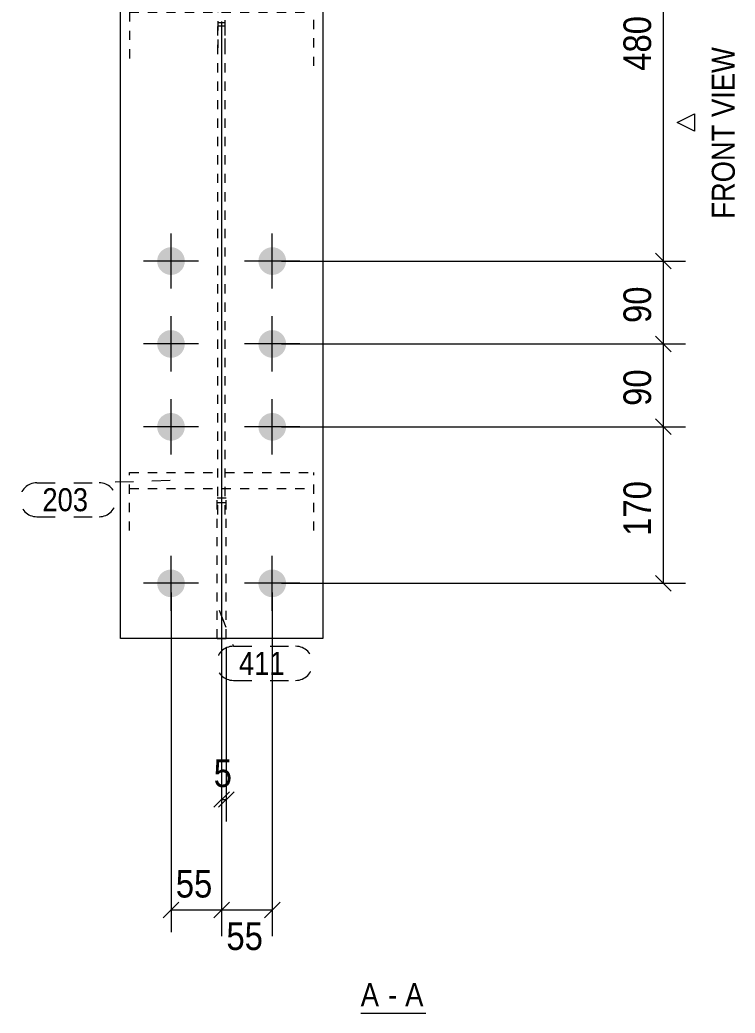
# Model space of a CAD drawing. Header units: millimetres. Extents: x 2 to 1174, y 1 to 825.
# Drawn here: x 732.1 to 809.8, y 102.2 to 210 of the extents above; entities that cross this region are included whole.
import ezdxf

# ---------------------------------------------------------------- set-up
doc = ezdxf.new("R2010")
doc.units = ezdxf.units.MM
for name, pattern in [('XKITLINE00', [0]), ('XKITLINE01', [4, 1, -1, 1, -1]), ('XKITLINE02', [4, 2, -2])]:
    doc.linetypes.add(name, pattern=pattern)
for name, color, linetype, lineweight in [('Bolt', 3, 'Continuous', 0), ('Dimensions', 7, 'Continuous', 0), ('OtherObjectType', 7, 'Continuous', 0), ('Part', 2, 'Continuous', 0), ('PartMark', 7, 'Continuous', 0)]:
    doc.layers.add(name, color=color, linetype=linetype, lineweight=lineweight)
doc.styles.add('ARIAL', font='ARIAL.TTF')

# ---------------------------------------------------------------- blocks, each defined once
blk = doc.blocks.new('*A185')
at = {"layer": 'Bolt'}
for points in [[(747.04, 183.87), (747.04, 183.91), (747.04, 183.95), (747.05, 183.98), (747.05, 184.02), (747.06, 184.06), (747.06, 184.09), (747.07, 184.13), (747.08, 184.17), (747.08, 184.2), (747.09, 184.24), (747.1, 184.27), (747.11, 184.31), (747.13, 184.34), (747.14, 184.38), (747.15, 184.41), (747.17, 184.44), (747.18, 184.48), (747.2, 184.51), (747.22, 184.54), (747.23, 184.58), (747.25, 184.61), (747.27, 184.64), (747.29, 184.67), (747.31, 184.7), (747.33, 184.73), (747.36, 184.76), (747.38, 184.79), (747.4, 184.82), (747.43, 184.84), (747.45, 184.87), (747.48, 184.9), (747.5, 184.92), (747.53, 184.95), (747.56, 184.97), (747.59, 185), (747.62, 185.02), (747.65, 185.04), (747.68, 185.06), (747.71, 185.08), (747.74, 185.1), (747.77, 185.12), (747.8, 185.14), (747.83, 185.16), (747.86, 185.18), (747.9, 185.19), (747.93, 185.21), (747.97, 185.22), (748, 185.24), (748.03, 185.25), (748.07, 185.26), (748.1, 185.27), (748.14, 185.28), (748.17, 185.29), (748.21, 185.3), (748.25, 185.31), (748.28, 185.31), (748.32, 185.32), (748.36, 185.33), (748.39, 185.33), (748.43, 185.33), (748.47, 185.33), (748.5, 185.34), (748.54, 185.34), (748.58, 185.34), (748.61, 185.33), (748.65, 185.33), (748.69, 185.33), (748.72, 185.33), (748.76, 185.32), (748.8, 185.31), (748.83, 185.31), (748.87, 185.3), (748.9, 185.29), (748.94, 185.28), (748.97, 185.27), (749.01, 185.26), (749.04, 185.25), (749.08, 185.24), (749.11, 185.22), (749.15, 185.21), (749.18, 185.19), (749.21, 185.18), (749.25, 185.16), (749.28, 185.14), (749.31, 185.12), (749.34, 185.1), (749.37, 185.08), (749.4, 185.06), (749.43, 185.04), (749.46, 185.02), (749.49, 185), (749.52, 184.97), (749.55, 184.95), (749.57, 184.92), (749.6, 184.9), (749.63, 184.87), (749.65, 184.84), (749.68, 184.82), (749.7, 184.79), (749.72, 184.76), (749.74, 184.73), (749.77, 184.7), (749.79, 184.67), (749.81, 184.64), (749.83, 184.61), (749.84, 184.58), (749.86, 184.54), (749.88, 184.51), (749.9, 184.48), (749.91, 184.44), (749.93, 184.41), (749.94, 184.38), (749.95, 184.34), (749.96, 184.31), (749.97, 184.27), (749.98, 184.24), (749.99, 184.2), (750, 184.17), (750.01, 184.13), (750.02, 184.09), (750.02, 184.06), (750.03, 184.02), (750.03, 183.98), (750.04, 183.95), (750.04, 183.91), (750.04, 183.87), (750.04, 183.84), (750.04, 183.8), (750.04, 183.76), (750.04, 183.73), (750.03, 183.69), (750.03, 183.65), (750.02, 183.62), (750.02, 183.58), (750.01, 183.54), (750, 183.51), (749.99, 183.47), (749.98, 183.44), (749.97, 183.4), (749.96, 183.37), (749.95, 183.33), (749.94, 183.3), (749.93, 183.26), (749.91, 183.23), (749.9, 183.2), (749.88, 183.16), (749.86, 183.13), (749.84, 183.1), (749.83, 183.07), (749.81, 183.03), (749.79, 183), (749.77, 182.97), (749.74, 182.94), (749.72, 182.91), (749.7, 182.88), (749.68, 182.86), (749.65, 182.83), (749.63, 182.8), (749.6, 182.78), (749.57, 182.75), (749.55, 182.73), (749.52, 182.7), (749.49, 182.68), (749.46, 182.65), (749.43, 182.63), (749.4, 182.61), (749.37, 182.59), (749.34, 182.57), (749.31, 182.55), (749.28, 182.53), (749.25, 182.51), (749.21, 182.5), (749.18, 182.48), (749.15, 182.47), (749.11, 182.45), (749.08, 182.44), (749.04, 182.42), (749.01, 182.41), (748.97, 182.4), (748.94, 182.39), (748.9, 182.38), (748.87, 182.37), (748.83, 182.37), (748.8, 182.36), (748.76, 182.35), (748.72, 182.35), (748.69, 182.34), (748.65, 182.34), (748.61, 182.34), (748.58, 182.34), (748.54, 182.34), (748.5, 182.34), (748.47, 182.34), (748.43, 182.34), (748.39, 182.34), (748.36, 182.35), (748.32, 182.35), (748.28, 182.36), (748.25, 182.37), (748.21, 182.37), (748.17, 182.38), (748.14, 182.39), (748.1, 182.4), (748.07, 182.41), (748.03, 182.42), (748, 182.44), (747.97, 182.45), (747.93, 182.47), (747.9, 182.48), (747.86, 182.5), (747.83, 182.51), (747.8, 182.53), (747.77, 182.55), (747.74, 182.57), (747.71, 182.59), (747.68, 182.61), (747.65, 182.63), (747.62, 182.65), (747.59, 182.68), (747.56, 182.7), (747.53, 182.73), (747.5, 182.75), (747.48, 182.78), (747.45, 182.8), (747.43, 182.83), (747.4, 182.86), (747.38, 182.88), (747.36, 182.91), (747.33, 182.94), (747.31, 182.97), (747.29, 183), (747.27, 183.03), (747.25, 183.07), (747.23, 183.1), (747.22, 183.13), (747.2, 183.16), (747.18, 183.2), (747.17, 183.23), (747.15, 183.26), (747.14, 183.3), (747.13, 183.33), (747.11, 183.37), (747.1, 183.4), (747.09, 183.44), (747.08, 183.47), (747.08, 183.51), (747.07, 183.54), (747.06, 183.58), (747.06, 183.62), (747.05, 183.65), (747.05, 183.69), (747.04, 183.73), (747.04, 183.76), (747.04, 183.8), (747.04, 183.84)], [(758.04, 183.87), (758.04, 183.91), (758.04, 183.95), (758.05, 183.98), (758.05, 184.02), (758.06, 184.06), (758.06, 184.09), (758.07, 184.13), (758.08, 184.17), (758.08, 184.2), (758.09, 184.24), (758.1, 184.27), (758.11, 184.31), (758.13, 184.34), (758.14, 184.38), (758.15, 184.41), (758.17, 184.44), (758.18, 184.48), (758.2, 184.51), (758.22, 184.54), (758.23, 184.58), (758.25, 184.61), (758.27, 184.64), (758.29, 184.67), (758.31, 184.7), (758.33, 184.73), (758.36, 184.76), (758.38, 184.79), (758.4, 184.82), (758.43, 184.84), (758.45, 184.87), (758.48, 184.9), (758.5, 184.92), (758.53, 184.95), (758.56, 184.97), (758.59, 185), (758.62, 185.02), (758.65, 185.04), (758.68, 185.06), (758.71, 185.08), (758.74, 185.1), (758.77, 185.12), (758.8, 185.14), (758.83, 185.16), (758.86, 185.18), (758.9, 185.19), (758.93, 185.21), (758.97, 185.22), (759, 185.24), (759.03, 185.25), (759.07, 185.26), (759.1, 185.27), (759.14, 185.28), (759.17, 185.29), (759.21, 185.3), (759.25, 185.31), (759.28, 185.31), (759.32, 185.32), (759.36, 185.33), (759.39, 185.33), (759.43, 185.33), (759.47, 185.33), (759.5, 185.34), (759.54, 185.34), (759.58, 185.34), (759.61, 185.33), (759.65, 185.33), (759.69, 185.33), (759.72, 185.33), (759.76, 185.32), (759.8, 185.31), (759.83, 185.31), (759.87, 185.3), (759.9, 185.29), (759.94, 185.28), (759.97, 185.27), (760.01, 185.26), (760.04, 185.25), (760.08, 185.24), (760.11, 185.22), (760.15, 185.21), (760.18, 185.19), (760.21, 185.18), (760.25, 185.16), (760.28, 185.14), (760.31, 185.12), (760.34, 185.1), (760.37, 185.08), (760.4, 185.06), (760.43, 185.04), (760.46, 185.02), (760.49, 185), (760.52, 184.97), (760.55, 184.95), (760.57, 184.92), (760.6, 184.9), (760.63, 184.87), (760.65, 184.84), (760.68, 184.82), (760.7, 184.79), (760.72, 184.76), (760.74, 184.73), (760.77, 184.7), (760.79, 184.67), (760.81, 184.64), (760.83, 184.61), (760.84, 184.58), (760.86, 184.54), (760.88, 184.51), (760.9, 184.48), (760.91, 184.44), (760.93, 184.41), (760.94, 184.38), (760.95, 184.34), (760.96, 184.31), (760.97, 184.27), (760.98, 184.24), (760.99, 184.2), (761, 184.17), (761.01, 184.13), (761.02, 184.09), (761.02, 184.06), (761.03, 184.02), (761.03, 183.98), (761.04, 183.95), (761.04, 183.91), (761.04, 183.87), (761.04, 183.84), (761.04, 183.8), (761.04, 183.76), (761.04, 183.73), (761.03, 183.69), (761.03, 183.65), (761.02, 183.62), (761.02, 183.58), (761.01, 183.54), (761, 183.51), (760.99, 183.47), (760.98, 183.44), (760.97, 183.4), (760.96, 183.37), (760.95, 183.33), (760.94, 183.3), (760.93, 183.26), (760.91, 183.23), (760.9, 183.2), (760.88, 183.16), (760.86, 183.13), (760.84, 183.1), (760.83, 183.07), (760.81, 183.03), (760.79, 183), (760.77, 182.97), (760.74, 182.94), (760.72, 182.91), (760.7, 182.88), (760.68, 182.86), (760.65, 182.83), (760.63, 182.8), (760.6, 182.78), (760.57, 182.75), (760.55, 182.73), (760.52, 182.7), (760.49, 182.68), (760.46, 182.65), (760.43, 182.63), (760.4, 182.61), (760.37, 182.59), (760.34, 182.57), (760.31, 182.55), (760.28, 182.53), (760.25, 182.51), (760.21, 182.5), (760.18, 182.48), (760.15, 182.47), (760.11, 182.45), (760.08, 182.44), (760.04, 182.42), (760.01, 182.41), (759.97, 182.4), (759.94, 182.39), (759.9, 182.38), (759.87, 182.37), (759.83, 182.37), (759.8, 182.36), (759.76, 182.35), (759.72, 182.35), (759.69, 182.34), (759.65, 182.34), (759.61, 182.34), (759.58, 182.34), (759.54, 182.34), (759.5, 182.34), (759.47, 182.34), (759.43, 182.34), (759.39, 182.34), (759.36, 182.35), (759.32, 182.35), (759.28, 182.36), (759.25, 182.37), (759.21, 182.37), (759.17, 182.38), (759.14, 182.39), (759.1, 182.4), (759.07, 182.41), (759.03, 182.42), (759, 182.44), (758.97, 182.45), (758.93, 182.47), (758.9, 182.48), (758.86, 182.5), (758.83, 182.51), (758.8, 182.53), (758.77, 182.55), (758.74, 182.57), (758.71, 182.59), (758.68, 182.61), (758.65, 182.63), (758.62, 182.65), (758.59, 182.68), (758.56, 182.7), (758.53, 182.73), (758.5, 182.75), (758.48, 182.78), (758.45, 182.8), (758.43, 182.83), (758.4, 182.86), (758.38, 182.88), (758.36, 182.91), (758.33, 182.94), (758.31, 182.97), (758.29, 183), (758.27, 183.03), (758.25, 183.07), (758.23, 183.1), (758.22, 183.13), (758.2, 183.16), (758.18, 183.2), (758.17, 183.23), (758.15, 183.26), (758.14, 183.3), (758.13, 183.33), (758.11, 183.37), (758.1, 183.4), (758.09, 183.44), (758.08, 183.47), (758.08, 183.51), (758.07, 183.54), (758.06, 183.58), (758.06, 183.62), (758.05, 183.65), (758.05, 183.69), (758.04, 183.73), (758.04, 183.76), (758.04, 183.8), (758.04, 183.84)], [(747.04, 174.87), (747.04, 174.91), (747.04, 174.95), (747.05, 174.98), (747.05, 175.02), (747.06, 175.06), (747.06, 175.09), (747.07, 175.13), (747.08, 175.17), (747.08, 175.2), (747.09, 175.24), (747.1, 175.27), (747.11, 175.31), (747.13, 175.34), (747.14, 175.38), (747.15, 175.41), (747.17, 175.44), (747.18, 175.48), (747.2, 175.51), (747.22, 175.54), (747.23, 175.58), (747.25, 175.61), (747.27, 175.64), (747.29, 175.67), (747.31, 175.7), (747.33, 175.73), (747.36, 175.76), (747.38, 175.79), (747.4, 175.82), (747.43, 175.84), (747.45, 175.87), (747.48, 175.9), (747.5, 175.92), (747.53, 175.95), (747.56, 175.97), (747.59, 176), (747.62, 176.02), (747.65, 176.04), (747.68, 176.06), (747.71, 176.08), (747.74, 176.1), (747.77, 176.12), (747.8, 176.14), (747.83, 176.16), (747.86, 176.18), (747.9, 176.19), (747.93, 176.21), (747.97, 176.22), (748, 176.24), (748.03, 176.25), (748.07, 176.26), (748.1, 176.27), (748.14, 176.28), (748.17, 176.29), (748.21, 176.3), (748.25, 176.31), (748.28, 176.31), (748.32, 176.32), (748.36, 176.33), (748.39, 176.33), (748.43, 176.33), (748.47, 176.33), (748.5, 176.34), (748.54, 176.34), (748.58, 176.34), (748.61, 176.33), (748.65, 176.33), (748.69, 176.33), (748.72, 176.33), (748.76, 176.32), (748.8, 176.31), (748.83, 176.31), (748.87, 176.3), (748.9, 176.29), (748.94, 176.28), (748.97, 176.27), (749.01, 176.26), (749.04, 176.25), (749.08, 176.24), (749.11, 176.22), (749.15, 176.21), (749.18, 176.19), (749.21, 176.18), (749.25, 176.16), (749.28, 176.14), (749.31, 176.12), (749.34, 176.1), (749.37, 176.08), (749.4, 176.06), (749.43, 176.04), (749.46, 176.02), (749.49, 176), (749.52, 175.97), (749.55, 175.95), (749.57, 175.92), (749.6, 175.9), (749.63, 175.87), (749.65, 175.84), (749.68, 175.82), (749.7, 175.79), (749.72, 175.76), (749.74, 175.73), (749.77, 175.7), (749.79, 175.67), (749.81, 175.64), (749.83, 175.61), (749.84, 175.58), (749.86, 175.54), (749.88, 175.51), (749.9, 175.48), (749.91, 175.44), (749.93, 175.41), (749.94, 175.38), (749.95, 175.34), (749.96, 175.31), (749.97, 175.27), (749.98, 175.24), (749.99, 175.2), (750, 175.17), (750.01, 175.13), (750.02, 175.09), (750.02, 175.06), (750.03, 175.02), (750.03, 174.98), (750.04, 174.95), (750.04, 174.91), (750.04, 174.87), (750.04, 174.84), (750.04, 174.8), (750.04, 174.76), (750.04, 174.73), (750.03, 174.69), (750.03, 174.65), (750.02, 174.62), (750.02, 174.58), (750.01, 174.54), (750, 174.51), (749.99, 174.47), (749.98, 174.44), (749.97, 174.4), (749.96, 174.37), (749.95, 174.33), (749.94, 174.3), (749.93, 174.26), (749.91, 174.23), (749.9, 174.2), (749.88, 174.16), (749.86, 174.13), (749.84, 174.1), (749.83, 174.07), (749.81, 174.03), (749.79, 174), (749.77, 173.97), (749.74, 173.94), (749.72, 173.91), (749.7, 173.88), (749.68, 173.86), (749.65, 173.83), (749.63, 173.8), (749.6, 173.78), (749.57, 173.75), (749.55, 173.73), (749.52, 173.7), (749.49, 173.68), (749.46, 173.65), (749.43, 173.63), (749.4, 173.61), (749.37, 173.59), (749.34, 173.57), (749.31, 173.55), (749.28, 173.53), (749.25, 173.51), (749.21, 173.5), (749.18, 173.48), (749.15, 173.47), (749.11, 173.45), (749.08, 173.44), (749.04, 173.42), (749.01, 173.41), (748.97, 173.4), (748.94, 173.39), (748.9, 173.38), (748.87, 173.37), (748.83, 173.37), (748.8, 173.36), (748.76, 173.35), (748.72, 173.35), (748.69, 173.34), (748.65, 173.34), (748.61, 173.34), (748.58, 173.34), (748.54, 173.34), (748.5, 173.34), (748.47, 173.34), (748.43, 173.34), (748.39, 173.34), (748.36, 173.35), (748.32, 173.35), (748.28, 173.36), (748.25, 173.37), (748.21, 173.37), (748.17, 173.38), (748.14, 173.39), (748.1, 173.4), (748.07, 173.41), (748.03, 173.42), (748, 173.44), (747.97, 173.45), (747.93, 173.47), (747.9, 173.48), (747.86, 173.5), (747.83, 173.51), (747.8, 173.53), (747.77, 173.55), (747.74, 173.57), (747.71, 173.59), (747.68, 173.61), (747.65, 173.63), (747.62, 173.65), (747.59, 173.68), (747.56, 173.7), (747.53, 173.73), (747.5, 173.75), (747.48, 173.78), (747.45, 173.8), (747.43, 173.83), (747.4, 173.86), (747.38, 173.88), (747.36, 173.91), (747.33, 173.94), (747.31, 173.97), (747.29, 174), (747.27, 174.03), (747.25, 174.07), (747.23, 174.1), (747.22, 174.13), (747.2, 174.16), (747.18, 174.2), (747.17, 174.23), (747.15, 174.26), (747.14, 174.3), (747.13, 174.33), (747.11, 174.37), (747.1, 174.4), (747.09, 174.44), (747.08, 174.47), (747.08, 174.51), (747.07, 174.54), (747.06, 174.58), (747.06, 174.62), (747.05, 174.65), (747.05, 174.69), (747.04, 174.73), (747.04, 174.76), (747.04, 174.8), (747.04, 174.84)], [(758.04, 174.87), (758.04, 174.91), (758.04, 174.95), (758.05, 174.98), (758.05, 175.02), (758.06, 175.06), (758.06, 175.09), (758.07, 175.13), (758.08, 175.17), (758.08, 175.2), (758.09, 175.24), (758.1, 175.27), (758.11, 175.31), (758.13, 175.34), (758.14, 175.38), (758.15, 175.41), (758.17, 175.44), (758.18, 175.48), (758.2, 175.51), (758.22, 175.54), (758.23, 175.58), (758.25, 175.61), (758.27, 175.64), (758.29, 175.67), (758.31, 175.7), (758.33, 175.73), (758.36, 175.76), (758.38, 175.79), (758.4, 175.82), (758.43, 175.84), (758.45, 175.87), (758.48, 175.9), (758.5, 175.92), (758.53, 175.95), (758.56, 175.97), (758.59, 176), (758.62, 176.02), (758.65, 176.04), (758.68, 176.06), (758.71, 176.08), (758.74, 176.1), (758.77, 176.12), (758.8, 176.14), (758.83, 176.16), (758.86, 176.18), (758.9, 176.19), (758.93, 176.21), (758.97, 176.22), (759, 176.24), (759.03, 176.25), (759.07, 176.26), (759.1, 176.27), (759.14, 176.28), (759.17, 176.29), (759.21, 176.3), (759.25, 176.31), (759.28, 176.31), (759.32, 176.32), (759.36, 176.33), (759.39, 176.33), (759.43, 176.33), (759.47, 176.33), (759.5, 176.34), (759.54, 176.34), (759.58, 176.34), (759.61, 176.33), (759.65, 176.33), (759.69, 176.33), (759.72, 176.33), (759.76, 176.32), (759.8, 176.31), (759.83, 176.31), (759.87, 176.3), (759.9, 176.29), (759.94, 176.28), (759.97, 176.27), (760.01, 176.26), (760.04, 176.25), (760.08, 176.24), (760.11, 176.22), (760.15, 176.21), (760.18, 176.19), (760.21, 176.18), (760.25, 176.16), (760.28, 176.14), (760.31, 176.12), (760.34, 176.1), (760.37, 176.08), (760.4, 176.06), (760.43, 176.04), (760.46, 176.02), (760.49, 176), (760.52, 175.97), (760.55, 175.95), (760.57, 175.92), (760.6, 175.9), (760.63, 175.87), (760.65, 175.84), (760.68, 175.82), (760.7, 175.79), (760.72, 175.76), (760.74, 175.73), (760.77, 175.7), (760.79, 175.67), (760.81, 175.64), (760.83, 175.61), (760.84, 175.58), (760.86, 175.54), (760.88, 175.51), (760.9, 175.48), (760.91, 175.44), (760.93, 175.41), (760.94, 175.38), (760.95, 175.34), (760.96, 175.31), (760.97, 175.27), (760.98, 175.24), (760.99, 175.2), (761, 175.17), (761.01, 175.13), (761.02, 175.09), (761.02, 175.06), (761.03, 175.02), (761.03, 174.98), (761.04, 174.95), (761.04, 174.91), (761.04, 174.87), (761.04, 174.84), (761.04, 174.8), (761.04, 174.76), (761.04, 174.73), (761.03, 174.69), (761.03, 174.65), (761.02, 174.62), (761.02, 174.58), (761.01, 174.54), (761, 174.51), (760.99, 174.47), (760.98, 174.44), (760.97, 174.4), (760.96, 174.37), (760.95, 174.33), (760.94, 174.3), (760.93, 174.26), (760.91, 174.23), (760.9, 174.2), (760.88, 174.16), (760.86, 174.13), (760.84, 174.1), (760.83, 174.07), (760.81, 174.03), (760.79, 174), (760.77, 173.97), (760.74, 173.94), (760.72, 173.91), (760.7, 173.88), (760.68, 173.86), (760.65, 173.83), (760.63, 173.8), (760.6, 173.78), (760.57, 173.75), (760.55, 173.73), (760.52, 173.7), (760.49, 173.68), (760.46, 173.65), (760.43, 173.63), (760.4, 173.61), (760.37, 173.59), (760.34, 173.57), (760.31, 173.55), (760.28, 173.53), (760.25, 173.51), (760.21, 173.5), (760.18, 173.48), (760.15, 173.47), (760.11, 173.45), (760.08, 173.44), (760.04, 173.42), (760.01, 173.41), (759.97, 173.4), (759.94, 173.39), (759.9, 173.38), (759.87, 173.37), (759.83, 173.37), (759.8, 173.36), (759.76, 173.35), (759.72, 173.35), (759.69, 173.34), (759.65, 173.34), (759.61, 173.34), (759.58, 173.34), (759.54, 173.34), (759.5, 173.34), (759.47, 173.34), (759.43, 173.34), (759.39, 173.34), (759.36, 173.35), (759.32, 173.35), (759.28, 173.36), (759.25, 173.37), (759.21, 173.37), (759.17, 173.38), (759.14, 173.39), (759.1, 173.4), (759.07, 173.41), (759.03, 173.42), (759, 173.44), (758.97, 173.45), (758.93, 173.47), (758.9, 173.48), (758.86, 173.5), (758.83, 173.51), (758.8, 173.53), (758.77, 173.55), (758.74, 173.57), (758.71, 173.59), (758.68, 173.61), (758.65, 173.63), (758.62, 173.65), (758.59, 173.68), (758.56, 173.7), (758.53, 173.73), (758.5, 173.75), (758.48, 173.78), (758.45, 173.8), (758.43, 173.83), (758.4, 173.86), (758.38, 173.88), (758.36, 173.91), (758.33, 173.94), (758.31, 173.97), (758.29, 174), (758.27, 174.03), (758.25, 174.07), (758.23, 174.1), (758.22, 174.13), (758.2, 174.16), (758.18, 174.2), (758.17, 174.23), (758.15, 174.26), (758.14, 174.3), (758.13, 174.33), (758.11, 174.37), (758.1, 174.4), (758.09, 174.44), (758.08, 174.47), (758.08, 174.51), (758.07, 174.54), (758.06, 174.58), (758.06, 174.62), (758.05, 174.65), (758.05, 174.69), (758.04, 174.73), (758.04, 174.76), (758.04, 174.8), (758.04, 174.84)], [(747.04, 165.87), (747.04, 165.91), (747.04, 165.95), (747.05, 165.98), (747.05, 166.02), (747.06, 166.06), (747.06, 166.09), (747.07, 166.13), (747.08, 166.17), (747.08, 166.2), (747.09, 166.24), (747.1, 166.27), (747.11, 166.31), (747.13, 166.34), (747.14, 166.38), (747.15, 166.41), (747.17, 166.44), (747.18, 166.48), (747.2, 166.51), (747.22, 166.54), (747.23, 166.58), (747.25, 166.61), (747.27, 166.64), (747.29, 166.67), (747.31, 166.7), (747.33, 166.73), (747.36, 166.76), (747.38, 166.79), (747.4, 166.82), (747.43, 166.84), (747.45, 166.87), (747.48, 166.9), (747.5, 166.92), (747.53, 166.95), (747.56, 166.97), (747.59, 167), (747.62, 167.02), (747.65, 167.04), (747.68, 167.06), (747.71, 167.08), (747.74, 167.1), (747.77, 167.12), (747.8, 167.14), (747.83, 167.16), (747.86, 167.18), (747.9, 167.19), (747.93, 167.21), (747.97, 167.22), (748, 167.24), (748.03, 167.25), (748.07, 167.26), (748.1, 167.27), (748.14, 167.28), (748.17, 167.29), (748.21, 167.3), (748.25, 167.31), (748.28, 167.31), (748.32, 167.32), (748.36, 167.33), (748.39, 167.33), (748.43, 167.33), (748.47, 167.33), (748.5, 167.34), (748.54, 167.34), (748.58, 167.34), (748.61, 167.33), (748.65, 167.33), (748.69, 167.33), (748.72, 167.33), (748.76, 167.32), (748.8, 167.31), (748.83, 167.31), (748.87, 167.3), (748.9, 167.29), (748.94, 167.28), (748.97, 167.27), (749.01, 167.26), (749.04, 167.25), (749.08, 167.24), (749.11, 167.22), (749.15, 167.21), (749.18, 167.19), (749.21, 167.18), (749.25, 167.16), (749.28, 167.14), (749.31, 167.12), (749.34, 167.1), (749.37, 167.08), (749.4, 167.06), (749.43, 167.04), (749.46, 167.02), (749.49, 167), (749.52, 166.97), (749.55, 166.95), (749.57, 166.92), (749.6, 166.9), (749.63, 166.87), (749.65, 166.84), (749.68, 166.82), (749.7, 166.79), (749.72, 166.76), (749.74, 166.73), (749.77, 166.7), (749.79, 166.67), (749.81, 166.64), (749.83, 166.61), (749.84, 166.58), (749.86, 166.54), (749.88, 166.51), (749.9, 166.48), (749.91, 166.44), (749.93, 166.41), (749.94, 166.38), (749.95, 166.34), (749.96, 166.31), (749.97, 166.27), (749.98, 166.24), (749.99, 166.2), (750, 166.17), (750.01, 166.13), (750.02, 166.09), (750.02, 166.06), (750.03, 166.02), (750.03, 165.98), (750.04, 165.95), (750.04, 165.91), (750.04, 165.87), (750.04, 165.84), (750.04, 165.8), (750.04, 165.76), (750.04, 165.73), (750.03, 165.69), (750.03, 165.65), (750.02, 165.62), (750.02, 165.58), (750.01, 165.54), (750, 165.51), (749.99, 165.47), (749.98, 165.44), (749.97, 165.4), (749.96, 165.37), (749.95, 165.33), (749.94, 165.3), (749.93, 165.26), (749.91, 165.23), (749.9, 165.2), (749.88, 165.16), (749.86, 165.13), (749.84, 165.1), (749.83, 165.07), (749.81, 165.03), (749.79, 165), (749.77, 164.97), (749.74, 164.94), (749.72, 164.91), (749.7, 164.88), (749.68, 164.86), (749.65, 164.83), (749.63, 164.8), (749.6, 164.78), (749.57, 164.75), (749.55, 164.73), (749.52, 164.7), (749.49, 164.68), (749.46, 164.65), (749.43, 164.63), (749.4, 164.61), (749.37, 164.59), (749.34, 164.57), (749.31, 164.55), (749.28, 164.53), (749.25, 164.51), (749.21, 164.5), (749.18, 164.48), (749.15, 164.47), (749.11, 164.45), (749.08, 164.44), (749.04, 164.42), (749.01, 164.41), (748.97, 164.4), (748.94, 164.39), (748.9, 164.38), (748.87, 164.37), (748.83, 164.37), (748.8, 164.36), (748.76, 164.35), (748.72, 164.35), (748.69, 164.34), (748.65, 164.34), (748.61, 164.34), (748.58, 164.34), (748.54, 164.34), (748.5, 164.34), (748.47, 164.34), (748.43, 164.34), (748.39, 164.34), (748.36, 164.35), (748.32, 164.35), (748.28, 164.36), (748.25, 164.37), (748.21, 164.37), (748.17, 164.38), (748.14, 164.39), (748.1, 164.4), (748.07, 164.41), (748.03, 164.42), (748, 164.44), (747.97, 164.45), (747.93, 164.47), (747.9, 164.48), (747.86, 164.5), (747.83, 164.51), (747.8, 164.53), (747.77, 164.55), (747.74, 164.57), (747.71, 164.59), (747.68, 164.61), (747.65, 164.63), (747.62, 164.65), (747.59, 164.68), (747.56, 164.7), (747.53, 164.73), (747.5, 164.75), (747.48, 164.78), (747.45, 164.8), (747.43, 164.83), (747.4, 164.86), (747.38, 164.88), (747.36, 164.91), (747.33, 164.94), (747.31, 164.97), (747.29, 165), (747.27, 165.03), (747.25, 165.07), (747.23, 165.1), (747.22, 165.13), (747.2, 165.16), (747.18, 165.2), (747.17, 165.23), (747.15, 165.26), (747.14, 165.3), (747.13, 165.33), (747.11, 165.37), (747.1, 165.4), (747.09, 165.44), (747.08, 165.47), (747.08, 165.51), (747.07, 165.54), (747.06, 165.58), (747.06, 165.62), (747.05, 165.65), (747.05, 165.69), (747.04, 165.73), (747.04, 165.76), (747.04, 165.8), (747.04, 165.84)], [(758.04, 165.87), (758.04, 165.91), (758.04, 165.95), (758.05, 165.98), (758.05, 166.02), (758.06, 166.06), (758.06, 166.09), (758.07, 166.13), (758.08, 166.17), (758.08, 166.2), (758.09, 166.24), (758.1, 166.27), (758.11, 166.31), (758.13, 166.34), (758.14, 166.38), (758.15, 166.41), (758.17, 166.44), (758.18, 166.48), (758.2, 166.51), (758.22, 166.54), (758.23, 166.58), (758.25, 166.61), (758.27, 166.64), (758.29, 166.67), (758.31, 166.7), (758.33, 166.73), (758.36, 166.76), (758.38, 166.79), (758.4, 166.82), (758.43, 166.84), (758.45, 166.87), (758.48, 166.9), (758.5, 166.92), (758.53, 166.95), (758.56, 166.97), (758.59, 167), (758.62, 167.02), (758.65, 167.04), (758.68, 167.06), (758.71, 167.08), (758.74, 167.1), (758.77, 167.12), (758.8, 167.14), (758.83, 167.16), (758.86, 167.18), (758.9, 167.19), (758.93, 167.21), (758.97, 167.22), (759, 167.24), (759.03, 167.25), (759.07, 167.26), (759.1, 167.27), (759.14, 167.28), (759.17, 167.29), (759.21, 167.3), (759.25, 167.31), (759.28, 167.31), (759.32, 167.32), (759.36, 167.33), (759.39, 167.33), (759.43, 167.33), (759.47, 167.33), (759.5, 167.34), (759.54, 167.34), (759.58, 167.34), (759.61, 167.33), (759.65, 167.33), (759.69, 167.33), (759.72, 167.33), (759.76, 167.32), (759.8, 167.31), (759.83, 167.31), (759.87, 167.3), (759.9, 167.29), (759.94, 167.28), (759.97, 167.27), (760.01, 167.26), (760.04, 167.25), (760.08, 167.24), (760.11, 167.22), (760.15, 167.21), (760.18, 167.19), (760.21, 167.18), (760.25, 167.16), (760.28, 167.14), (760.31, 167.12), (760.34, 167.1), (760.37, 167.08), (760.4, 167.06), (760.43, 167.04), (760.46, 167.02), (760.49, 167), (760.52, 166.97), (760.55, 166.95), (760.57, 166.92), (760.6, 166.9), (760.63, 166.87), (760.65, 166.84), (760.68, 166.82), (760.7, 166.79), (760.72, 166.76), (760.74, 166.73), (760.77, 166.7), (760.79, 166.67), (760.81, 166.64), (760.83, 166.61), (760.84, 166.58), (760.86, 166.54), (760.88, 166.51), (760.9, 166.48), (760.91, 166.44), (760.93, 166.41), (760.94, 166.38), (760.95, 166.34), (760.96, 166.31), (760.97, 166.27), (760.98, 166.24), (760.99, 166.2), (761, 166.17), (761.01, 166.13), (761.02, 166.09), (761.02, 166.06), (761.03, 166.02), (761.03, 165.98), (761.04, 165.95), (761.04, 165.91), (761.04, 165.87), (761.04, 165.84), (761.04, 165.8), (761.04, 165.76), (761.04, 165.73), (761.03, 165.69), (761.03, 165.65), (761.02, 165.62), (761.02, 165.58), (761.01, 165.54), (761, 165.51), (760.99, 165.47), (760.98, 165.44), (760.97, 165.4), (760.96, 165.37), (760.95, 165.33), (760.94, 165.3), (760.93, 165.26), (760.91, 165.23), (760.9, 165.2), (760.88, 165.16), (760.86, 165.13), (760.84, 165.1), (760.83, 165.07), (760.81, 165.03), (760.79, 165), (760.77, 164.97), (760.74, 164.94), (760.72, 164.91), (760.7, 164.88), (760.68, 164.86), (760.65, 164.83), (760.63, 164.8), (760.6, 164.78), (760.57, 164.75), (760.55, 164.73), (760.52, 164.7), (760.49, 164.68), (760.46, 164.65), (760.43, 164.63), (760.4, 164.61), (760.37, 164.59), (760.34, 164.57), (760.31, 164.55), (760.28, 164.53), (760.25, 164.51), (760.21, 164.5), (760.18, 164.48), (760.15, 164.47), (760.11, 164.45), (760.08, 164.44), (760.04, 164.42), (760.01, 164.41), (759.97, 164.4), (759.94, 164.39), (759.9, 164.38), (759.87, 164.37), (759.83, 164.37), (759.8, 164.36), (759.76, 164.35), (759.72, 164.35), (759.69, 164.34), (759.65, 164.34), (759.61, 164.34), (759.58, 164.34), (759.54, 164.34), (759.5, 164.34), (759.47, 164.34), (759.43, 164.34), (759.39, 164.34), (759.36, 164.35), (759.32, 164.35), (759.28, 164.36), (759.25, 164.37), (759.21, 164.37), (759.17, 164.38), (759.14, 164.39), (759.1, 164.4), (759.07, 164.41), (759.03, 164.42), (759, 164.44), (758.97, 164.45), (758.93, 164.47), (758.9, 164.48), (758.86, 164.5), (758.83, 164.51), (758.8, 164.53), (758.77, 164.55), (758.74, 164.57), (758.71, 164.59), (758.68, 164.61), (758.65, 164.63), (758.62, 164.65), (758.59, 164.68), (758.56, 164.7), (758.53, 164.73), (758.5, 164.75), (758.48, 164.78), (758.45, 164.8), (758.43, 164.83), (758.4, 164.86), (758.38, 164.88), (758.36, 164.91), (758.33, 164.94), (758.31, 164.97), (758.29, 165), (758.27, 165.03), (758.25, 165.07), (758.23, 165.1), (758.22, 165.13), (758.2, 165.16), (758.18, 165.2), (758.17, 165.23), (758.15, 165.26), (758.14, 165.3), (758.13, 165.33), (758.11, 165.37), (758.1, 165.4), (758.09, 165.44), (758.08, 165.47), (758.08, 165.51), (758.07, 165.54), (758.06, 165.58), (758.06, 165.62), (758.05, 165.65), (758.05, 165.69), (758.04, 165.73), (758.04, 165.76), (758.04, 165.8), (758.04, 165.84)], [(747.04, 148.87), (747.04, 148.91), (747.04, 148.95), (747.05, 148.98), (747.05, 149.02), (747.06, 149.06), (747.06, 149.09), (747.07, 149.13), (747.08, 149.17), (747.08, 149.2), (747.09, 149.24), (747.1, 149.27), (747.11, 149.31), (747.13, 149.34), (747.14, 149.38), (747.15, 149.41), (747.17, 149.44), (747.18, 149.48), (747.2, 149.51), (747.22, 149.54), (747.23, 149.58), (747.25, 149.61), (747.27, 149.64), (747.29, 149.67), (747.31, 149.7), (747.33, 149.73), (747.36, 149.76), (747.38, 149.79), (747.4, 149.82), (747.43, 149.84), (747.45, 149.87), (747.48, 149.9), (747.5, 149.92), (747.53, 149.95), (747.56, 149.97), (747.59, 150), (747.62, 150.02), (747.65, 150.04), (747.68, 150.06), (747.71, 150.08), (747.74, 150.1), (747.77, 150.12), (747.8, 150.14), (747.83, 150.16), (747.86, 150.18), (747.9, 150.19), (747.93, 150.21), (747.97, 150.22), (748, 150.24), (748.03, 150.25), (748.07, 150.26), (748.1, 150.27), (748.14, 150.28), (748.17, 150.29), (748.21, 150.3), (748.25, 150.31), (748.28, 150.31), (748.32, 150.32), (748.36, 150.33), (748.39, 150.33), (748.43, 150.33), (748.47, 150.33), (748.5, 150.34), (748.54, 150.34), (748.58, 150.34), (748.61, 150.33), (748.65, 150.33), (748.69, 150.33), (748.72, 150.33), (748.76, 150.32), (748.8, 150.31), (748.83, 150.31), (748.87, 150.3), (748.9, 150.29), (748.94, 150.28), (748.97, 150.27), (749.01, 150.26), (749.04, 150.25), (749.08, 150.24), (749.11, 150.22), (749.15, 150.21), (749.18, 150.19), (749.21, 150.18), (749.25, 150.16), (749.28, 150.14), (749.31, 150.12), (749.34, 150.1), (749.37, 150.08), (749.4, 150.06), (749.43, 150.04), (749.46, 150.02), (749.49, 150), (749.52, 149.97), (749.55, 149.95), (749.57, 149.92), (749.6, 149.9), (749.63, 149.87), (749.65, 149.84), (749.68, 149.82), (749.7, 149.79), (749.72, 149.76), (749.74, 149.73), (749.77, 149.7), (749.79, 149.67), (749.81, 149.64), (749.83, 149.61), (749.84, 149.58), (749.86, 149.54), (749.88, 149.51), (749.9, 149.48), (749.91, 149.44), (749.93, 149.41), (749.94, 149.38), (749.95, 149.34), (749.96, 149.31), (749.97, 149.27), (749.98, 149.24), (749.99, 149.2), (750, 149.17), (750.01, 149.13), (750.02, 149.09), (750.02, 149.06), (750.03, 149.02), (750.03, 148.98), (750.04, 148.95), (750.04, 148.91), (750.04, 148.87), (750.04, 148.84), (750.04, 148.8), (750.04, 148.76), (750.04, 148.73), (750.03, 148.69), (750.03, 148.65), (750.02, 148.62), (750.02, 148.58), (750.01, 148.54), (750, 148.51), (749.99, 148.47), (749.98, 148.44), (749.97, 148.4), (749.96, 148.37), (749.95, 148.33), (749.94, 148.3), (749.93, 148.26), (749.91, 148.23), (749.9, 148.2), (749.88, 148.16), (749.86, 148.13), (749.84, 148.1), (749.83, 148.07), (749.81, 148.03), (749.79, 148), (749.77, 147.97), (749.74, 147.94), (749.72, 147.91), (749.7, 147.88), (749.68, 147.86), (749.65, 147.83), (749.63, 147.8), (749.6, 147.78), (749.57, 147.75), (749.55, 147.73), (749.52, 147.7), (749.49, 147.68), (749.46, 147.65), (749.43, 147.63), (749.4, 147.61), (749.37, 147.59), (749.34, 147.57), (749.31, 147.55), (749.28, 147.53), (749.25, 147.51), (749.21, 147.5), (749.18, 147.48), (749.15, 147.47), (749.11, 147.45), (749.08, 147.44), (749.04, 147.42), (749.01, 147.41), (748.97, 147.4), (748.94, 147.39), (748.9, 147.38), (748.87, 147.37), (748.83, 147.37), (748.8, 147.36), (748.76, 147.35), (748.72, 147.35), (748.69, 147.34), (748.65, 147.34), (748.61, 147.34), (748.58, 147.34), (748.54, 147.34), (748.5, 147.34), (748.47, 147.34), (748.43, 147.34), (748.39, 147.34), (748.36, 147.35), (748.32, 147.35), (748.28, 147.36), (748.25, 147.37), (748.21, 147.37), (748.17, 147.38), (748.14, 147.39), (748.1, 147.4), (748.07, 147.41), (748.03, 147.42), (748, 147.44), (747.97, 147.45), (747.93, 147.47), (747.9, 147.48), (747.86, 147.5), (747.83, 147.51), (747.8, 147.53), (747.77, 147.55), (747.74, 147.57), (747.71, 147.59), (747.68, 147.61), (747.65, 147.63), (747.62, 147.65), (747.59, 147.68), (747.56, 147.7), (747.53, 147.73), (747.5, 147.75), (747.48, 147.78), (747.45, 147.8), (747.43, 147.83), (747.4, 147.86), (747.38, 147.88), (747.36, 147.91), (747.33, 147.94), (747.31, 147.97), (747.29, 148), (747.27, 148.03), (747.25, 148.07), (747.23, 148.1), (747.22, 148.13), (747.2, 148.16), (747.18, 148.2), (747.17, 148.23), (747.15, 148.26), (747.14, 148.3), (747.13, 148.33), (747.11, 148.37), (747.1, 148.4), (747.09, 148.44), (747.08, 148.47), (747.08, 148.51), (747.07, 148.54), (747.06, 148.58), (747.06, 148.62), (747.05, 148.65), (747.05, 148.69), (747.04, 148.73), (747.04, 148.76), (747.04, 148.8), (747.04, 148.84)], [(758.04, 148.87), (758.04, 148.91), (758.04, 148.95), (758.05, 148.98), (758.05, 149.02), (758.06, 149.06), (758.06, 149.09), (758.07, 149.13), (758.08, 149.17), (758.08, 149.2), (758.09, 149.24), (758.1, 149.27), (758.11, 149.31), (758.13, 149.34), (758.14, 149.38), (758.15, 149.41), (758.17, 149.44), (758.18, 149.48), (758.2, 149.51), (758.22, 149.54), (758.23, 149.58), (758.25, 149.61), (758.27, 149.64), (758.29, 149.67), (758.31, 149.7), (758.33, 149.73), (758.36, 149.76), (758.38, 149.79), (758.4, 149.82), (758.43, 149.84), (758.45, 149.87), (758.48, 149.9), (758.5, 149.92), (758.53, 149.95), (758.56, 149.97), (758.59, 150), (758.62, 150.02), (758.65, 150.04), (758.68, 150.06), (758.71, 150.08), (758.74, 150.1), (758.77, 150.12), (758.8, 150.14), (758.83, 150.16), (758.86, 150.18), (758.9, 150.19), (758.93, 150.21), (758.97, 150.22), (759, 150.24), (759.03, 150.25), (759.07, 150.26), (759.1, 150.27), (759.14, 150.28), (759.17, 150.29), (759.21, 150.3), (759.25, 150.31), (759.28, 150.31), (759.32, 150.32), (759.36, 150.33), (759.39, 150.33), (759.43, 150.33), (759.47, 150.33), (759.5, 150.34), (759.54, 150.34), (759.58, 150.34), (759.61, 150.33), (759.65, 150.33), (759.69, 150.33), (759.72, 150.33), (759.76, 150.32), (759.8, 150.31), (759.83, 150.31), (759.87, 150.3), (759.9, 150.29), (759.94, 150.28), (759.97, 150.27), (760.01, 150.26), (760.04, 150.25), (760.08, 150.24), (760.11, 150.22), (760.15, 150.21), (760.18, 150.19), (760.21, 150.18), (760.25, 150.16), (760.28, 150.14), (760.31, 150.12), (760.34, 150.1), (760.37, 150.08), (760.4, 150.06), (760.43, 150.04), (760.46, 150.02), (760.49, 150), (760.52, 149.97), (760.55, 149.95), (760.57, 149.92), (760.6, 149.9), (760.63, 149.87), (760.65, 149.84), (760.68, 149.82), (760.7, 149.79), (760.72, 149.76), (760.74, 149.73), (760.77, 149.7), (760.79, 149.67), (760.81, 149.64), (760.83, 149.61), (760.84, 149.58), (760.86, 149.54), (760.88, 149.51), (760.9, 149.48), (760.91, 149.44), (760.93, 149.41), (760.94, 149.38), (760.95, 149.34), (760.96, 149.31), (760.97, 149.27), (760.98, 149.24), (760.99, 149.2), (761, 149.17), (761.01, 149.13), (761.02, 149.09), (761.02, 149.06), (761.03, 149.02), (761.03, 148.98), (761.04, 148.95), (761.04, 148.91), (761.04, 148.87), (761.04, 148.84), (761.04, 148.8), (761.04, 148.76), (761.04, 148.73), (761.03, 148.69), (761.03, 148.65), (761.02, 148.62), (761.02, 148.58), (761.01, 148.54), (761, 148.51), (760.99, 148.47), (760.98, 148.44), (760.97, 148.4), (760.96, 148.37), (760.95, 148.33), (760.94, 148.3), (760.93, 148.26), (760.91, 148.23), (760.9, 148.2), (760.88, 148.16), (760.86, 148.13), (760.84, 148.1), (760.83, 148.07), (760.81, 148.03), (760.79, 148), (760.77, 147.97), (760.74, 147.94), (760.72, 147.91), (760.7, 147.88), (760.68, 147.86), (760.65, 147.83), (760.63, 147.8), (760.6, 147.78), (760.57, 147.75), (760.55, 147.73), (760.52, 147.7), (760.49, 147.68), (760.46, 147.65), (760.43, 147.63), (760.4, 147.61), (760.37, 147.59), (760.34, 147.57), (760.31, 147.55), (760.28, 147.53), (760.25, 147.51), (760.21, 147.5), (760.18, 147.48), (760.15, 147.47), (760.11, 147.45), (760.08, 147.44), (760.04, 147.42), (760.01, 147.41), (759.97, 147.4), (759.94, 147.39), (759.9, 147.38), (759.87, 147.37), (759.83, 147.37), (759.8, 147.36), (759.76, 147.35), (759.72, 147.35), (759.69, 147.34), (759.65, 147.34), (759.61, 147.34), (759.58, 147.34), (759.54, 147.34), (759.5, 147.34), (759.47, 147.34), (759.43, 147.34), (759.39, 147.34), (759.36, 147.35), (759.32, 147.35), (759.28, 147.36), (759.25, 147.37), (759.21, 147.37), (759.17, 147.38), (759.14, 147.39), (759.1, 147.4), (759.07, 147.41), (759.03, 147.42), (759, 147.44), (758.97, 147.45), (758.93, 147.47), (758.9, 147.48), (758.86, 147.5), (758.83, 147.51), (758.8, 147.53), (758.77, 147.55), (758.74, 147.57), (758.71, 147.59), (758.68, 147.61), (758.65, 147.63), (758.62, 147.65), (758.59, 147.68), (758.56, 147.7), (758.53, 147.73), (758.5, 147.75), (758.48, 147.78), (758.45, 147.8), (758.43, 147.83), (758.4, 147.86), (758.38, 147.88), (758.36, 147.91), (758.33, 147.94), (758.31, 147.97), (758.29, 148), (758.27, 148.03), (758.25, 148.07), (758.23, 148.1), (758.22, 148.13), (758.2, 148.16), (758.18, 148.2), (758.17, 148.23), (758.15, 148.26), (758.14, 148.3), (758.13, 148.33), (758.11, 148.37), (758.1, 148.4), (758.09, 148.44), (758.08, 148.47), (758.08, 148.51), (758.07, 148.54), (758.06, 148.58), (758.06, 148.62), (758.05, 148.65), (758.05, 148.69), (758.04, 148.73), (758.04, 148.76), (758.04, 148.8), (758.04, 148.84)]]:
    blk.add_hatch(color=3, dxfattribs=at).paths.add_polyline_path(points, flags=17)
at = {"layer": 'Bolt', "color": 3, "linetype": 'XKITLINE00', "lineweight": 0}
for p, q in [((748.54, 180.84), (748.54, 186.84)), ((759.54, 180.84), (759.54, 186.84)), ((751.54, 183.84), (745.54, 183.84)), ((762.54, 183.84), (756.54, 183.84)), ((748.54, 171.84), (748.54, 177.84)), ((759.54, 171.84), (759.54, 177.84)), ((751.54, 174.84), (745.54, 174.84)), ((762.54, 174.84), (756.54, 174.84)), ((748.54, 162.84), (748.54, 168.84)), ((759.54, 162.84), (759.54, 168.84)), ((751.54, 165.84), (745.54, 165.84)), ((762.54, 165.84), (756.54, 165.84)), ((748.54, 145.84), (748.54, 151.84)), ((759.54, 145.84), (759.54, 151.84)), ((751.54, 148.84), (745.54, 148.84)), ((762.54, 148.84), (756.54, 148.84))]:
    blk.add_line(p, q, dxfattribs=at)
blk = doc.blocks.new('*A186')
at = {"layer": 'Part'}
blk.add_hatch(color=2, dxfattribs=at).paths.add_polyline_path([(753.24, 242.81), (754.84, 242.81), (754.04, 241.41)], flags=17)
at = {"layer": 'Part', "color": 7, "linetype": 'XKITLINE01', "lineweight": 0}
for p, q in [((764.04, 271.87), (744.04, 271.87)), ((744.04, 271.87), (744.04, 264.05)), ((764.04, 264.05), (764.04, 271.87)), ((744.04, 269.88), (753.64, 269.88)), ((753.64, 269.88), (753.64, 207.01)), ((754.44, 207.01), (754.44, 269.88)), ((754.44, 269.88), (764.04, 269.88)), ((753.64, 212.85), (744.04, 212.85)), ((744.04, 212.85), (744.04, 205.03)), ((764.04, 212.85), (754.44, 212.85)), ((764.04, 205.03), (764.04, 212.85)), ((744.04, 210.86), (764.04, 210.86))]:
    blk.add_line(p, q, dxfattribs=at)
at = {"layer": 'Part', "color": 2, "linetype": 'XKITLINE00', "lineweight": 0}
for p, q in [((754.04, 241.41), (753.24, 242.81)), ((753.24, 242.81), (754.84, 242.81)), ((754.84, 242.81), (754.04, 241.41))]:
    blk.add_line(p, q, dxfattribs=at)
blk.add_circle((754.04, 242.31), 1, dxfattribs=at)
blk = doc.blocks.new('*A187')
at = {"layer": 'Part', "color": 7, "linetype": 'XKITLINE01', "lineweight": 0}
for p, q in [((753.54, 142.86), (753.54, 158.12)), ((753.54, 158.12), (754.54, 158.12)), ((753.54, 157.62), (754.54, 157.62)), ((754.54, 142.86), (754.54, 158.12)), ((753.54, 142.86), (754.54, 142.86))]:
    blk.add_line(p, q, dxfattribs=at)
blk = doc.blocks.new('*A189')
at = {"layer": 'Part', "color": 7, "linetype": 'XKITLINE01', "lineweight": 0}
for p, q in [((753.64, 156.32), (753.64, 209.74)), ((753.64, 209.74), (754.44, 209.74)), ((753.64, 209.38), (754.44, 209.38)), ((754.44, 156.32), (754.44, 209.74)), ((744.04, 154.57), (744.04, 160.86)), ((744.04, 160.86), (753.64, 160.86)), ((754.44, 160.86), (764.04, 160.86)), ((764.04, 154.57), (764.04, 160.86)), ((744.04, 159.12), (764.04, 159.12))]:
    blk.add_line(p, q, dxfattribs=at)
blk = doc.blocks.new('*A190')
at = {"layer": 'Part', "color": 2, "linetype": 'XKITLINE00', "lineweight": 0}
for p, q in [((743.04, 142.86), (743.04, 284.77)), ((765.04, 284.77), (765.04, 142.86)), ((765.04, 142.86), (743.04, 142.86))]:
    blk.add_line(p, q, dxfattribs=at)
blk = doc.blocks.new('*A417')
at = {"layer": 'Dimensions', "color": 7, "linetype": 'XKITLINE00', "lineweight": 0}
for p, q in [((754.04, 209.86), (754.04, 110.97)), ((748.54, 147.84), (748.54, 110.97)), ((749.39, 114.21), (747.69, 112.52)), ((748.54, 113.37), (754.04, 113.37)), ((754.89, 114.21), (753.19, 112.52))]:
    blk.add_line(p, q, dxfattribs=at)
at = {"layer": 'Dimensions', "color": 3}
for p in [(748.54, 113.37), (754.04, 113.37)]:
    blk.add_point(p, dxfattribs=at)
at = {"layer": 'Dimensions', "color": 3, "style": 'ARIAL', "width": 0.85}
blk.add_text('55', height=3, dxfattribs=at).set_placement((749.06, 114.72))
blk = doc.blocks.new('*A418')
at = {"layer": 'Dimensions', "color": 7, "linetype": 'XKITLINE00', "lineweight": 0}
for p, q in [((754.04, 209.86), (754.04, 110.52)), ((759.54, 147.84), (759.54, 110.52)), ((754.89, 114.21), (753.19, 112.52)), ((754.04, 113.37), (759.54, 113.37)), ((760.39, 114.21), (758.69, 112.52))]:
    blk.add_line(p, q, dxfattribs=at)
at = {"layer": 'Dimensions', "color": 3}
for p in [(754.04, 113.37), (759.54, 113.37)]:
    blk.add_point(p, dxfattribs=at)
at = {"layer": 'Dimensions', "color": 3, "style": 'ARIAL', "width": 0.85}
blk.add_text('55', height=3, dxfattribs=at).set_placement((754.56, 109.02))
blk = doc.blocks.new('*A419')
at = {"layer": 'Dimensions', "color": 7, "linetype": 'XKITLINE00', "lineweight": 0}
for p, q in [((754.04, 158.12), (754.04, 122.97)), ((754.54, 141.86), (754.54, 122.97)), ((754.89, 126.21), (753.19, 124.52)), ((755.39, 126.21), (753.69, 124.52)), ((754.04, 125.37), (754.54, 125.37))]:
    blk.add_line(p, q, dxfattribs=at)
at = {"layer": 'Dimensions', "color": 3}
for p in [(754.04, 125.37), (754.54, 125.37)]:
    blk.add_point(p, dxfattribs=at)
at = {"layer": 'Dimensions', "color": 3, "style": 'ARIAL', "width": 0.85}
blk.add_text('5', height=3, dxfattribs=at).set_placement((753.18, 126.72))
blk = doc.blocks.new('*A420')
at = {"layer": 'Dimensions', "color": 7, "linetype": 'XKITLINE00', "lineweight": 0}
for p, q in [((801.19, 166.69), (802.89, 164.99)), ((760.54, 165.84), (804.44, 165.84)), ((802.04, 148.84), (802.04, 165.84)), ((801.19, 149.69), (802.89, 147.99)), ((760.54, 148.84), (804.44, 148.84))]:
    blk.add_line(p, q, dxfattribs=at)
at = {"layer": 'Dimensions', "color": 3}
for p in [(802.04, 165.84), (802.04, 148.84)]:
    blk.add_point(p, dxfattribs=at)
at = {"layer": 'Dimensions', "color": 3, "style": 'ARIAL', "width": 0.85}
blk.add_text('170', height=3, rotation=90.0002, dxfattribs=at).set_placement((800.69, 154))
blk = doc.blocks.new('*A421')
at = {"layer": 'Dimensions', "color": 7, "linetype": 'XKITLINE00', "lineweight": 0}
for p, q in [((760.54, 174.84), (804.44, 174.84)), ((801.19, 175.69), (802.89, 173.99)), ((802.04, 165.84), (802.04, 174.84)), ((801.19, 166.69), (802.89, 164.99)), ((760.54, 165.84), (804.44, 165.84))]:
    blk.add_line(p, q, dxfattribs=at)
at = {"layer": 'Dimensions', "color": 3}
for p in [(802.04, 174.84), (802.04, 165.84)]:
    blk.add_point(p, dxfattribs=at)
at = {"layer": 'Dimensions', "color": 3, "style": 'ARIAL', "width": 0.85}
blk.add_text('90', height=3, rotation=90.0002, dxfattribs=at).set_placement((800.69, 168.11))
blk = doc.blocks.new('*A422')
at = {"layer": 'Dimensions', "color": 7, "linetype": 'XKITLINE00', "lineweight": 0}
for p, q in [((801.19, 184.69), (802.89, 182.99)), ((760.54, 183.84), (804.44, 183.84)), ((802.04, 174.84), (802.04, 183.84)), ((760.54, 174.84), (804.44, 174.84)), ((801.19, 175.69), (802.89, 173.99))]:
    blk.add_line(p, q, dxfattribs=at)
at = {"layer": 'Dimensions', "color": 3}
for p in [(802.04, 183.84), (802.04, 174.84)]:
    blk.add_point(p, dxfattribs=at)
at = {"layer": 'Dimensions', "color": 3, "style": 'ARIAL', "width": 0.85}
blk.add_text('90', height=3, rotation=90.0002, dxfattribs=at).set_placement((800.69, 177.11))
blk = doc.blocks.new('*A423')
at = {"layer": 'Dimensions', "color": 7, "linetype": 'XKITLINE00', "lineweight": 0}
for p, q in [((801.19, 232.69), (802.89, 230.99)), ((760.54, 231.84), (804.44, 231.84)), ((802.04, 183.84), (802.04, 231.84)), ((801.19, 184.69), (802.89, 182.99)), ((760.54, 183.84), (804.44, 183.84))]:
    blk.add_line(p, q, dxfattribs=at)
at = {"layer": 'Dimensions', "color": 3}
for p in [(802.04, 231.84), (802.04, 183.84)]:
    blk.add_point(p, dxfattribs=at)
at = {"layer": 'Dimensions', "color": 3, "style": 'ARIAL', "width": 0.85}
blk.add_text('480', height=3, rotation=90.0002, dxfattribs=at).set_placement((800.69, 204.5))
blk = doc.blocks.new('*A431')
at = {"layer": 'PartMark', "color": 7, "linetype": 'XKITLINE02', "lineweight": 0}
for p, q in [((733.97, 159.77), (740.73, 159.77)), ((748.46, 159.99), (740.73, 159.77)), ((733.97, 156.07), (740.73, 156.07))]:
    blk.add_line(p, q, dxfattribs=at)
for centre, start, end in [((733.97, 157.92), 90, 270), ((740.73, 157.92), 270, 90)]:
    blk.add_arc(centre, 1.85, start, end, dxfattribs=at)
at = {"layer": 'PartMark', "color": 3, "style": 'ARIAL', "width": 0.85}
blk.add_text('203', height=2.5, dxfattribs=at).set_placement((734.57, 156.67))
blk = doc.blocks.new('*A433')
at = {"layer": 'PartMark', "color": 7, "linetype": 'XKITLINE02', "lineweight": 0}
for p, q in [((753.77, 145.94), (755.32, 142)), ((755.32, 142), (762.08, 142)), ((755.32, 138.3), (762.08, 138.3))]:
    blk.add_line(p, q, dxfattribs=at)
for centre, start, end in [((755.32, 140.15), 90, 270), ((762.08, 140.15), 270, 90)]:
    blk.add_arc(centre, 1.85, start, end, dxfattribs=at)
at = {"layer": 'PartMark', "color": 3, "style": 'ARIAL', "width": 0.85}
blk.add_text('411', height=2.5, dxfattribs=at).set_placement((755.92, 138.9))
blk = doc.blocks.new('*A435')
at = {"layer": 'OtherObjectType', "color": 7, "linetype": 'XKITLINE00', "lineweight": 0}
for p, q in [((803.54, 198.89), (805.41, 199.83)), ((805.41, 199.83), (805.41, 197.96)), ((805.41, 197.96), (803.54, 198.89)), ((803.54, 198.89), (803.54, 198.89)), ((769.15, 102.17), (776.21, 102.17))]:
    blk.add_line(p, q, dxfattribs=at)
at = {"layer": 'OtherObjectType', "color": 7, "style": 'ARIAL', "width": 0.85}
blk.add_text('FRONT VIEW', height=2.5, rotation=90, dxfattribs=at).set_placement((809.79, 188.43))
for s, p in [('A', (769.15, 102.92)), ('A', (773.98, 102.92)), ('-', (772.12, 102.92))]:
    blk.add_text(s, height=2.5, dxfattribs=at).set_placement(p)

msp = doc.modelspace()

# ---------------------------------------------------------------- block references
at = {"lineweight": 0}
for name in ['*A190', '*A185', '*A423', '*A189', '*A417', '*A418', '*A422', '*A421', '*A420', '*A431', '*A419', '*A187', '*A433']:
    msp.add_blockref(name, (0, 0), dxfattribs=at)
at = {"layer": 'OtherObjectType', "lineweight": 0}
msp.add_blockref('*A435', (0, 0), dxfattribs=at)
at = {"layer": 'Part', "lineweight": 0}
msp.add_blockref('*A186', (0, 0), dxfattribs=at)

doc.saveas('drawing.dxf')
